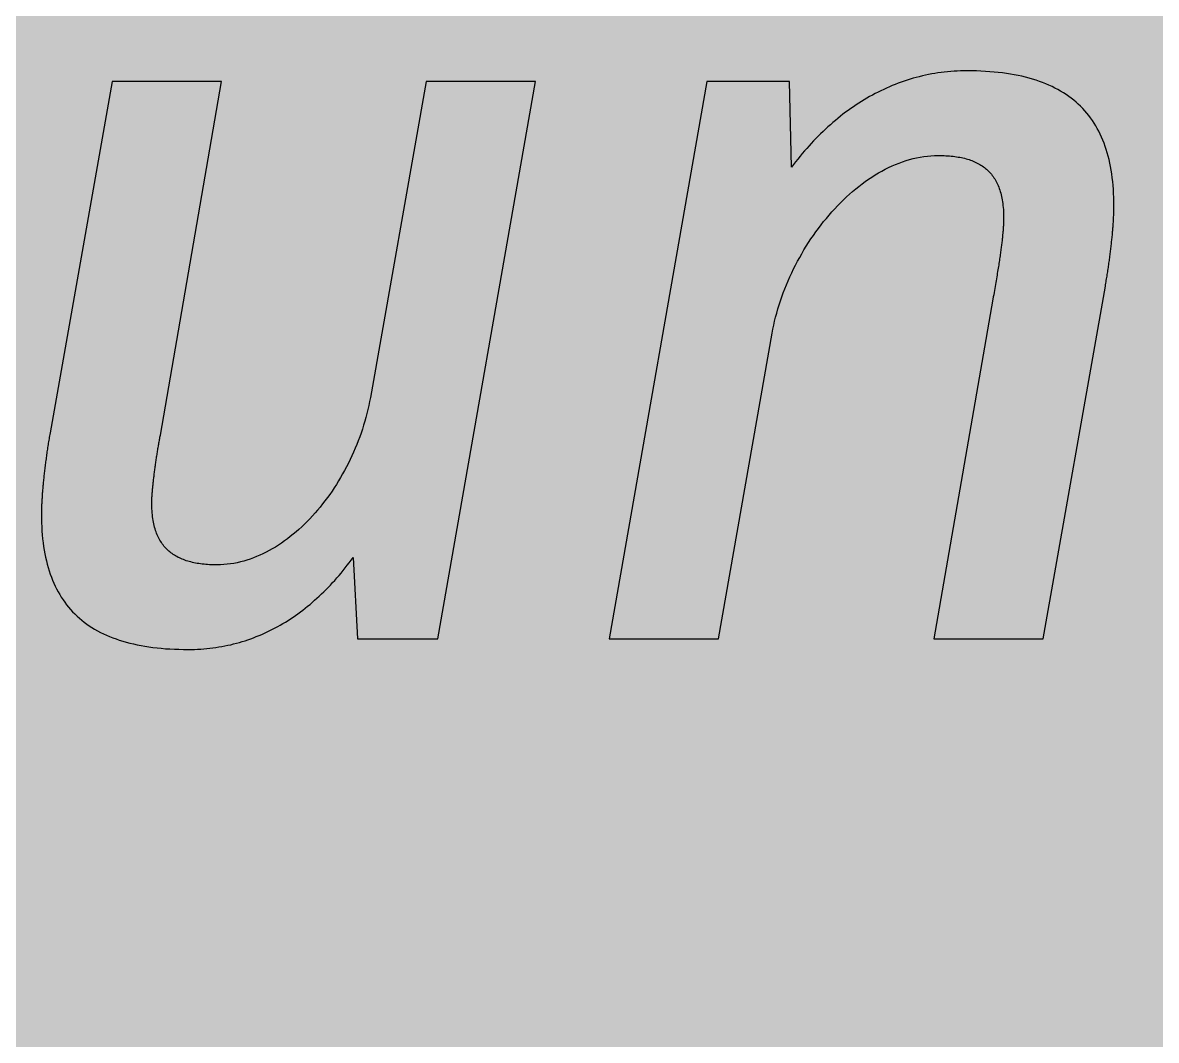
# Model space of a CAD drawing. Header units: millimetres. Extents: x 0 to 212, y 0 to 159.
# Drawn here: x 111.3 to 148.63, y 55.62 to 89.13 of the extents above; entities that cross this region are included whole.
import ezdxf

# ---------------------------------------------------------------- set-up
doc = ezdxf.new("R2010")
doc.units = ezdxf.units.MM

msp = doc.modelspace()

# ---------------------------------------------------------------- hatches: boundary and pattern name
for color, points in [(254, [(14.1633, 0.0536), (13.9878, 0.0533), (13.8125, 0.0559), (13.6373, 0.061), (13.462, 0.0686), (13.2893, 0.0787), (13.114, 0.0914), (12.9413, 0.1041), (12.7686, 0.1219), (12.5959, 0.1397), (12.4231, 0.16), (12.2504, 0.1829), (12.0777, 0.2057), (11.9075, 0.2337), (11.7373, 0.2616), (11.5672, 0.2921), (11.397, 0.3251), (11.2268, 0.3607), (11.0592, 0.3988), (10.8915, 0.4369), (10.7239, 0.4775), (10.5562, 0.5207), (10.3886, 0.5664), (10.2235, 0.6121), (10.0584, 0.6629), (9.8933, 0.7137), (9.7307, 0.7671), (9.5682, 0.8204), (9.4056, 0.8788), (9.2431, 0.9373), (9.083, 0.9982), (8.923, 1.0617), (8.763, 1.1252), (8.6055, 1.1938), (8.4455, 1.2624), (8.2906, 1.331), (8.1331, 1.4046), (7.9781, 1.4783), (7.8232, 1.5545), (7.6708, 1.6332), (7.5184, 1.7145), (7.366, 1.7958), (7.2161, 1.8796), (7.0663, 1.966), (6.919, 2.0523), (6.7716, 2.1438), (6.6243, 2.2352), (6.4795, 2.3266), (6.3348, 2.4232), (6.19, 2.5197), (6.0477, 2.6187), (5.908, 2.7178), (5.7683, 2.8194), (5.6286, 2.9235), (5.4915, 3.0302), (5.3543, 3.1369), (5.2197, 3.2461), (5.0851, 3.3579), (4.953, 3.4722), (4.8209, 3.5865), (4.6914, 3.7033), (4.5644, 3.8202), (4.4348, 3.9395), (4.3104, 4.0615), (4.1859, 4.1859), (4.0615, 4.3104), (3.9395, 4.4348), (3.8202, 4.5618), (3.7033, 4.6914), (3.5865, 4.8209), (3.4722, 4.953), (3.3579, 5.0851), (3.2487, 5.2197), (3.1369, 5.3543), (3.0302, 5.4915), (2.9235, 5.6286), (2.8194, 5.7683), (2.7178, 5.908), (2.6187, 6.0477), (2.5197, 6.19), (2.4232, 6.3348), (2.3266, 6.477), (2.2352, 6.6243), (2.1438, 6.7691), (2.0523, 6.919), (1.966, 7.0663), (1.8796, 7.2161), (1.7958, 7.366), (1.7145, 7.5184), (1.6332, 7.6708), (1.5545, 7.8232), (1.4783, 7.9781), (1.4046, 8.1331), (1.331, 8.2906), (1.2598, 8.4455), (1.1913, 8.603), (1.1252, 8.763), (1.0592, 8.923), (0.9982, 9.083), (0.9373, 9.2431), (0.8763, 9.4056), (0.8204, 9.5682), (0.7645, 9.7307), (0.7112, 9.8933), (0.6604, 10.0584), (0.6121, 10.2235), (0.5639, 10.3911), (0.5207, 10.5562), (0.4775, 10.7239), (0.4343, 10.8915), (0.3962, 11.0592), (0.3607, 11.2268), (0.3251, 11.397), (0.2921, 11.5672), (0.2616, 11.7373), (0.2311, 11.9075), (0.2057, 12.0802), (0.1803, 12.2504), (0.1575, 12.4231), (0.1372, 12.5959), (0.1194, 12.7686), (0.1041, 12.9413), (0.0889, 13.1166), (0.0787, 13.2893), (0.0686, 13.4645), (0.061, 13.6373), (0.0559, 13.8125), (0.0508, 13.9878), (0.0508, 14.163), (0.0522, 144.6925), (0.0508, 144.8664), (0.0559, 145.0416), (0.061, 145.2169), (0.0686, 145.3896), (0.0787, 145.5649), (0.0889, 145.7376), (0.1041, 145.9128), (0.1194, 146.0856), (0.1372, 146.2583), (0.1575, 146.431), (0.1803, 146.6037), (0.2057, 146.7739), (0.2311, 146.9466), (0.2616, 147.1168), (0.2921, 147.287), (0.3251, 147.4572), (0.3607, 147.6248), (0.3962, 147.795), (0.4343, 147.9626), (0.4775, 148.1303), (0.5207, 148.2979), (0.5639, 148.463), (0.6121, 148.6281), (0.6604, 148.7932), (0.7112, 148.9583), (0.7645, 149.1234), (0.8204, 149.286), (0.8763, 149.4485), (0.9373, 149.6111), (0.9982, 149.7711), (1.0592, 149.9311), (1.1252, 150.0911), (1.1913, 150.2486), (1.2598, 150.4061), (1.331, 150.5636), (1.4046, 150.7185), (1.4783, 150.876), (1.5545, 151.0284), (1.6332, 151.1833), (1.7145, 151.3357), (1.7958, 151.4856), (1.8796, 151.638), (1.966, 151.7879), (2.0523, 151.9352), (2.1438, 152.0825), (2.2352, 152.2298), (2.3266, 152.3746), (2.4232, 152.5194), (2.5197, 152.6616), (2.6187, 152.8039), (2.7178, 152.9461), (2.8194, 153.0858), (2.9235, 153.2255), (3.0302, 153.3627), (3.1369, 153.4973), (3.2487, 153.6344), (3.3579, 153.7665), (3.4722, 153.8986), (3.5865, 154.0307), (3.7033, 154.1602), (3.8202, 154.2898), (3.9395, 154.4168), (4.0615, 154.5438), (4.1859, 154.6682), (4.3104, 154.7901), (4.4348, 154.9121), (4.5644, 155.034), (4.6914, 155.1508), (4.8209, 155.2677), (4.953, 155.382), (5.0851, 155.4937), (5.2197, 155.6055), (5.3543, 155.7147), (5.4915, 155.8239), (5.6286, 155.9281), (5.7683, 156.0322), (5.908, 156.1338), (6.0477, 156.2354), (6.19, 156.3345), (6.3348, 156.431), (6.4795, 156.525), (6.6243, 156.6189), (6.7716, 156.7104), (6.919, 156.7993), (7.0663, 156.8882), (7.2161, 156.9745), (7.366, 157.0584), (7.5184, 157.1396), (7.6708, 157.2209), (7.8232, 157.2971), (7.9781, 157.3733), (8.1331, 157.4495), (8.2906, 157.5206), (8.4455, 157.5918), (8.6055, 157.6603), (8.763, 157.7289), (8.923, 157.7924), (9.083, 157.8559), (9.2431, 157.9169), (9.4056, 157.9753), (9.5682, 158.0337), (9.7307, 158.0871), (9.8933, 158.1404), (10.0584, 158.1912), (10.2235, 158.242), (10.3886, 158.2877), (10.5562, 158.3334), (10.7239, 158.3766), (10.8915, 158.4173), (11.0592, 158.4579), (11.2268, 158.4935), (11.397, 158.529), (11.5672, 158.562), (11.7373, 158.5925), (11.9075, 158.6205), (12.0777, 158.6484), (12.2504, 158.6713), (12.4231, 158.6941), (12.5959, 158.7144), (12.7686, 158.7322), (12.9413, 158.75), (13.114, 158.7627), (13.2893, 158.7754), (13.462, 158.7856), (13.6373, 158.7932), (13.8125, 158.7983), (13.9878, 158.8008), (14.163, 158.8033), (197.6078, 158.8036), (197.7822, 158.8008), (197.9574, 158.7983), (198.1327, 158.7932), (198.3054, 158.7856), (198.4807, 158.7754), (198.6534, 158.7627), (198.8287, 158.75), (199.0014, 158.7322), (199.1741, 158.7144), (199.3468, 158.6941), (199.5195, 158.6713), (199.6897, 158.6484), (199.8624, 158.6205), (200.0326, 158.5925), (200.2028, 158.562), (200.373, 158.529), (200.5432, 158.4935), (200.7108, 158.4579), (200.8784, 158.4173), (201.0461, 158.3766), (201.2137, 158.3334), (201.3788, 158.2877), (201.5465, 158.242), (201.7116, 158.1912), (201.8767, 158.1404), (202.0392, 158.0871), (202.2018, 158.0337), (202.3643, 157.9753), (202.5269, 157.9169), (202.6869, 157.8559), (202.8469, 157.7924), (203.007, 157.7289), (203.167, 157.6603), (203.3245, 157.5918), (203.4794, 157.5206), (203.6369, 157.4495), (203.7918, 157.3733), (203.9468, 157.2971), (204.0992, 157.2209), (204.2516, 157.1396), (204.404, 157.0584), (204.5538, 156.9745), (204.7037, 156.8882), (204.8535, 156.7993), (205.0009, 156.7104), (205.1456, 156.6189), (205.293, 156.525), (205.4352, 156.431), (205.58, 156.3345), (205.7222, 156.2354), (205.8619, 156.1338), (206.0016, 156.0322), (206.1413, 155.9281), (206.2785, 155.8239), (206.4156, 155.7147), (206.5503, 155.6055), (206.6849, 155.4937), (206.817, 155.382), (206.949, 155.2677), (207.0786, 155.1508), (207.2081, 155.034), (207.3351, 154.9121), (207.4596, 154.7901), (207.584, 154.6682), (207.7085, 154.5438), (207.8304, 154.4168), (207.9498, 154.2898), (208.0666, 154.1602), (208.1835, 154.0307), (208.2978, 153.8986), (208.4121, 153.7665), (208.5238, 153.6344), (208.6331, 153.4973), (208.7397, 153.3627), (208.8464, 153.2255), (208.9506, 153.0858), (209.0522, 152.9461), (209.1512, 152.8039), (209.2503, 152.6616), (209.3468, 152.5194), (209.4433, 152.3746), (209.5348, 152.2298), (209.6262, 152.0825), (209.7176, 151.9352), (209.804, 151.7879), (209.8904, 151.638), (209.9742, 151.4856), (210.0555, 151.3357), (210.1367, 151.1833), (210.2155, 151.0284), (210.2917, 150.876), (210.3653, 150.7185), (210.439, 150.5636), (210.5076, 150.4061), (210.5762, 150.2486), (210.6447, 150.0911), (210.7082, 149.9311), (210.7717, 149.7711), (210.8327, 149.6111), (210.8911, 149.4485), (210.9495, 149.286), (211.0029, 149.1234), (211.0562, 148.9583), (211.107, 148.7932), (211.1578, 148.6281), (211.2035, 148.463), (211.2493, 148.2979), (211.2924, 148.1303), (211.3331, 147.9626), (211.3712, 147.795), (211.4093, 147.6248), (211.4448, 147.4572), (211.4779, 147.287), (211.5083, 147.1168), (211.5363, 146.9466), (211.5642, 146.7739), (211.5871, 146.6037), (211.6099, 146.431), (211.6303, 146.2583), (211.648, 146.0856), (211.6658, 145.9128), (211.6785, 145.7376), (211.6912, 145.5649), (211.7014, 145.3896), (211.709, 145.2169), (211.7141, 145.0416), (211.7166, 144.8664), (211.7166, 144.6911), (211.7189, 14.1647), (211.7166, 13.9878), (211.7141, 13.8125), (211.709, 13.6373), (211.7014, 13.4645), (211.6912, 13.2893), (211.6785, 13.1166), (211.6658, 12.9413), (211.648, 12.7686), (211.6303, 12.5959), (211.6099, 12.4231), (211.5871, 12.2504), (211.5642, 12.0802), (211.5363, 11.9075), (211.5083, 11.7373), (211.4779, 11.5672), (211.4448, 11.397), (211.4093, 11.2268), (211.3712, 11.0592), (211.3331, 10.8915), (211.2924, 10.7239), (211.2493, 10.5562), (211.2035, 10.3911), (211.1578, 10.2235), (211.107, 10.0584), (211.0562, 9.8933), (211.0029, 9.7307), (210.9495, 9.5682), (210.8911, 9.4056), (210.8327, 9.2431), (210.7717, 9.083), (210.7082, 8.923), (210.6447, 8.763), (210.5762, 8.603), (210.5076, 8.4455), (210.439, 8.2906), (210.3653, 8.1331), (210.2917, 7.9781), (210.2155, 7.8232), (210.1367, 7.6708), (210.0555, 7.5184), (209.9742, 7.366), (209.8904, 7.2161), (209.804, 7.0663), (209.7176, 6.919), (209.6262, 6.7691), (209.5348, 6.6243), (209.4433, 6.477), (209.3468, 6.3348), (209.2503, 6.19), (209.1512, 6.0477), (209.0522, 5.908), (208.9506, 5.7683), (208.8464, 5.6286), (208.7397, 5.4915), (208.6331, 5.3543), (208.5238, 5.2197), (208.4121, 5.0851), (208.2978, 4.953), (208.1835, 4.8209), (208.0666, 4.6914), (207.9498, 4.5618), (207.8304, 4.4348), (207.7085, 4.3104), (207.584, 4.1859), (207.4596, 4.0615), (207.3351, 3.9395), (207.2081, 3.8202), (207.0786, 3.7033), (206.949, 3.5865), (206.817, 3.4722), (206.6849, 3.3579), (206.5503, 3.2461), (206.4156, 3.1369), (206.2785, 3.0302), (206.1413, 2.9235), (206.0016, 2.8194), (205.8619, 2.7178), (205.7222, 2.6187), (205.58, 2.5197), (205.4352, 2.4232), (205.293, 2.3266), (205.1456, 2.2352), (205.0009, 2.1438), (204.8535, 2.0523), (204.7037, 1.966), (204.5538, 1.8796), (204.404, 1.7958), (204.2516, 1.7145), (204.0992, 1.6332), (203.9468, 1.5545), (203.7918, 1.4783), (203.6369, 1.4046), (203.4794, 1.331), (203.3245, 1.2624), (203.167, 1.1938), (203.007, 1.1252), (202.8469, 1.0617), (202.6869, 0.9982), (202.5269, 0.9373), (202.3643, 0.8788), (202.2018, 0.8204), (202.0392, 0.7671), (201.8767, 0.7137), (201.7116, 0.6629), (201.5465, 0.6121), (201.3788, 0.5664), (201.2137, 0.5207), (201.0461, 0.4775), (200.8784, 0.4369), (200.7108, 0.3988), (200.5432, 0.3607), (200.373, 0.3251), (200.2028, 0.2921), (200.0326, 0.2616), (199.8624, 0.2337), (199.6897, 0.2057), (199.5195, 0.1829), (199.3468, 0.16), (199.1741, 0.1397), (199.0014, 0.1219), (198.8287, 0.1041), (198.6534, 0.0914), (198.4807, 0.0787), (198.3054, 0.0686), (198.1327, 0.061), (197.9574, 0.0559), (197.7822, 0.0533), (197.6069, 0.0533)]), (59, [(144.9035, 68.8453), (146.9499, 80.451), (146.9568, 80.4977), (146.9644, 80.5459), (146.972, 80.5942), (146.9796, 80.6399), (146.9898, 80.6882), (146.9974, 80.7364), (147.005, 80.7847), (147.0127, 80.8304), (147.0177, 80.8787), (147.0254, 80.9244), (147.033, 80.9727), (147.0406, 81.0184), (147.0482, 81.0666), (147.0533, 81.1124), (147.0609, 81.1581), (147.066, 81.2038), (147.0736, 81.2521), (147.0812, 81.2978), (147.0863, 81.3435), (147.0914, 81.3892), (147.099, 81.4349), (147.1041, 81.4781), (147.1092, 81.5238), (147.1168, 81.5696), (147.1219, 81.6127), (147.127, 81.6585), (147.132, 81.7016), (147.1371, 81.7448), (147.1422, 81.788), (147.1473, 81.8312), (147.1524, 81.8744), (147.1549, 81.9175), (147.16, 81.9607), (147.1651, 82.0014), (147.1701, 82.0445), (147.1727, 82.0852), (147.1778, 82.1258), (147.1803, 82.169), (147.1854, 82.2096), (147.1879, 82.2477), (147.193, 82.2884), (147.1955, 82.329), (147.1981, 82.3671), (147.2006, 82.4052), (147.2032, 82.4459), (147.2057, 82.484), (147.2082, 82.5195), (147.2108, 82.5576), (147.2133, 82.5957), (147.2159, 82.6313), (147.2184, 82.6668), (147.2209, 82.7024), (147.2209, 82.738), (147.2235, 82.7735), (147.226, 82.8065), (147.226, 82.8421), (147.2286, 82.8751), (147.2286, 82.9081), (147.2286, 82.9412), (147.2311, 82.9716), (147.2311, 83.0047), (147.2311, 83.0351), (147.2311, 83.0656), (147.2311, 83.0961), (147.2311, 83.2358), (147.226, 83.373), (147.2209, 83.5076), (147.2133, 83.6397), (147.2032, 83.7692), (147.1905, 83.8987), (147.1752, 84.0232), (147.16, 84.1477), (147.1397, 84.2696), (147.1193, 84.389), (147.0965, 84.5058), (147.0685, 84.6201), (147.0406, 84.7319), (147.0101, 84.8411), (146.9771, 84.9503), (146.9415, 85.0544), (146.906, 85.1586), (146.8653, 85.2602), (146.8222, 85.3592), (146.779, 85.4558), (146.7307, 85.5497), (146.6825, 85.6412), (146.6291, 85.7326), (146.5758, 85.819), (146.5199, 85.9053), (146.4615, 85.9892), (146.4005, 86.0704), (146.337, 86.1492), (146.271, 86.2254), (146.2024, 86.299), (146.1313, 86.3727), (146.0576, 86.4413), (145.9814, 86.5099), (145.9052, 86.5759), (145.8239, 86.6394), (145.7401, 86.7004), (145.6563, 86.7588), (145.5674, 86.8172), (145.476, 86.8705), (145.3845, 86.9239), (145.288, 86.9747), (145.1915, 87.0229), (145.0899, 87.0687), (144.9883, 87.1118), (144.8816, 87.155), (144.7749, 87.1931), (144.6657, 87.2312), (144.5514, 87.2668), (144.4371, 87.2998), (144.3177, 87.3303), (144.1983, 87.3608), (144.0739, 87.3862), (143.9494, 87.4116), (143.8199, 87.4344), (143.6903, 87.4547), (143.5557, 87.4725), (143.4211, 87.4878), (143.2814, 87.5005), (143.1417, 87.5132), (142.9969, 87.5233), (142.8521, 87.5309), (142.7023, 87.536), (142.5499, 87.5386), (142.3975, 87.5386), (142.2883, 87.5386), (142.179, 87.536), (142.0724, 87.5309), (141.9657, 87.5259), (141.859, 87.5182), (141.7523, 87.5081), (141.6456, 87.4979), (141.5415, 87.4852), (141.4374, 87.47), (141.3332, 87.4547), (141.2291, 87.437), (141.1249, 87.4166), (141.0233, 87.3938), (140.9217, 87.3709), (140.8201, 87.3481), (140.7185, 87.3227), (140.6195, 87.2947), (140.5204, 87.2642), (140.4214, 87.2338), (140.3223, 87.2007), (140.2232, 87.1677), (140.1267, 87.1322), (140.0302, 87.0941), (139.9337, 87.056), (139.8397, 87.0153), (139.7432, 86.9747), (139.6492, 86.9315), (139.5552, 86.8858), (139.4638, 86.8401), (139.3698, 86.7918), (139.2784, 86.7435), (139.1869, 86.6927), (139.0955, 86.6419), (139.0066, 86.5886), (138.9177, 86.5327), (138.8288, 86.4768), (138.7399, 86.4184), (138.6535, 86.36), (138.5646, 86.299), (138.4808, 86.2381), (138.3944, 86.1746), (138.3081, 86.1111), (138.2243, 86.045), (138.1404, 85.9765), (138.0592, 85.9079), (137.9753, 85.8393), (137.8941, 85.7682), (137.8128, 85.6945), (137.734, 85.6209), (137.6528, 85.5472), (137.574, 85.471), (137.4953, 85.3923), (137.4191, 85.3135), (137.3429, 85.2322), (137.2667, 85.151), (137.1905, 85.0697), (137.1168, 84.9859), (137.0406, 84.902), (136.967, 84.8157), (136.8958, 84.7268), (136.8247, 84.6379), (136.7511, 84.549), (136.6825, 84.4575), (136.6114, 84.3661), (136.543, 87.1883), (133.827, 87.1883), (130.616, 68.8453), (134.214, 68.8453), (135.9778, 78.8995), (136.0018, 79.0321), (136.0297, 79.1667), (136.0576, 79.3013), (136.0907, 79.4334), (136.1262, 79.568), (136.1643, 79.7027), (136.205, 79.8373), (136.2507, 79.9694), (136.2964, 80.104), (136.3447, 80.2361), (136.3955, 80.3681), (136.4463, 80.5002), (136.5021, 80.6298), (136.5606, 80.7593), (136.6215, 80.8888), (136.6825, 81.0184), (136.746, 81.1454), (136.8146, 81.2724), (136.8831, 81.3968), (136.9517, 81.5213), (137.0254, 81.6458), (137.099, 81.7677), (137.1752, 81.8871), (137.254, 82.0064), (137.3353, 82.1233), (137.4165, 82.2401), (137.5004, 82.3544), (137.5867, 82.4662), (137.6731, 82.5754), (137.762, 82.6846), (137.8509, 82.7913), (137.9449, 82.898), (138.0363, 82.9996), (138.1328, 83.1012), (138.2293, 83.1977), (138.3259, 83.2942), (138.4249, 83.3882), (138.524, 83.4796), (138.6256, 83.5685), (138.7297, 83.6549), (138.8339, 83.7362), (138.938, 83.8175), (139.0447, 83.8962), (139.1514, 83.9699), (139.258, 84.0435), (139.3673, 84.1121), (139.4765, 84.1781), (139.5882, 84.2391), (139.7, 84.3001), (139.8118, 84.3559), (139.9261, 84.4093), (140.0404, 84.4575), (140.1547, 84.5033), (140.269, 84.5464), (140.3858, 84.5845), (140.5001, 84.6176), (140.6169, 84.6506), (140.7338, 84.676), (140.8532, 84.6988), (140.97, 84.7192), (141.0894, 84.7344), (141.2062, 84.7446), (141.3256, 84.7522), (141.445, 84.7522), (141.5085, 84.7522), (141.572, 84.7522), (141.6355, 84.7496), (141.6964, 84.7471), (141.7574, 84.7446), (141.8158, 84.7395), (141.8742, 84.7344), (141.9327, 84.7268), (141.9885, 84.7217), (142.0444, 84.7115), (142.1003, 84.7039), (142.1536, 84.6938), (142.207, 84.6836), (142.2603, 84.6734), (142.3111, 84.6607), (142.3619, 84.648), (142.4102, 84.6328), (142.461, 84.6176), (142.5067, 84.6023), (142.555, 84.5845), (142.6007, 84.5668), (142.6439, 84.5464), (142.687, 84.5261), (142.7302, 84.5058), (142.7734, 84.4829), (142.814, 84.4601), (142.8521, 84.4372), (142.8928, 84.4118), (142.9309, 84.3839), (142.9664, 84.3559), (143.002, 84.328), (143.0376, 84.3001), (143.0706, 84.267), (143.1036, 84.2366), (143.1366, 84.2035), (143.1671, 84.1705), (143.195, 84.135), (143.2255, 84.0969), (143.2535, 84.0588), (143.2789, 84.0207), (143.3043, 83.98), (143.3297, 83.9394), (143.3525, 83.8962), (143.3754, 83.853), (143.3957, 83.8098), (143.416, 83.7616), (143.4363, 83.7159), (143.4541, 83.6676), (143.4719, 83.6168), (143.4871, 83.566), (143.5024, 83.5127), (143.5176, 83.4593), (143.5303, 83.4034), (143.5405, 83.3476), (143.5506, 83.2891), (143.5608, 83.2307), (143.5684, 83.1698), (143.576, 83.1088), (143.5837, 83.0453), (143.5887, 82.9793), (143.5913, 82.9132), (143.5938, 82.8472), (143.5964, 82.7761), (143.5964, 82.7075), (143.5964, 82.6872), (143.5964, 82.6668), (143.5964, 82.6465), (143.5964, 82.6237), (143.5964, 82.6033), (143.5964, 82.5805), (143.5938, 82.5576), (143.5938, 82.5348), (143.5938, 82.5094), (143.5913, 82.4865), (143.5913, 82.4611), (143.5887, 82.4357), (143.5862, 82.4103), (143.5862, 82.3824), (143.5837, 82.3544), (143.5811, 82.3265), (143.5786, 82.2985), (143.5786, 82.2706), (143.576, 82.2401), (143.5735, 82.2096), (143.5684, 82.1792), (143.5659, 82.1487), (143.5633, 82.1157), (143.5608, 82.0826), (143.5557, 82.0471), (143.5532, 82.0141), (143.5481, 81.9785), (143.5456, 81.9429), (143.5405, 81.9048), (143.5354, 81.8667), (143.5329, 81.8286), (143.5278, 81.7905), (143.5227, 81.7499), (143.5176, 81.7093), (143.51, 81.6661), (143.5049, 81.6254), (143.4998, 81.5797), (143.4922, 81.5365), (143.4871, 81.4908), (143.4795, 81.4451), (143.4744, 81.3968), (143.4668, 81.3486), (143.4592, 81.3003), (143.4516, 81.2495), (143.444, 81.1987), (143.4363, 81.1479), (143.4262, 81.0946), (143.4186, 81.0412), (143.4109, 80.9854), (143.4008, 80.9295), (143.3906, 80.8711), (143.383, 80.8152), (143.3728, 80.7542), (143.3627, 80.6933), (143.3525, 80.6323), (143.3398, 80.5688), (143.3297, 80.5053), (143.3195, 80.4418), (143.3068, 80.3758), (143.2941, 80.3072), (143.2839, 80.2386), (143.2712, 80.17), (143.2585, 80.0989), (143.2433, 80.0278), (141.3055, 68.8453)]), (59, [(114.2478, 87.1883), (112.2013, 75.6183), (112.1918, 75.5701), (112.1842, 75.5218), (112.1766, 75.4736), (112.1689, 75.4253), (112.1588, 75.377), (112.1512, 75.3288), (112.1435, 75.2805), (112.1385, 75.2348), (112.1308, 75.1865), (112.1232, 75.1383), (112.1156, 75.09), (112.108, 75.0443), (112.1004, 74.996), (112.0953, 74.9503), (112.0877, 74.9021), (112.0826, 74.8563), (112.075, 74.8081), (112.0699, 74.7624), (112.0623, 74.7166), (112.0572, 74.6684), (112.0496, 74.6227), (112.0445, 74.5769), (112.0394, 74.5312), (112.0343, 74.4855), (112.0267, 74.4398), (112.0216, 74.3966), (112.0165, 74.3509), (112.0115, 74.3052), (112.0064, 74.262), (112.0013, 74.2188), (111.9962, 74.1731), (111.9937, 74.1299), (111.9886, 74.0867), (111.9835, 74.0435), (111.9784, 74.0004), (111.9759, 73.9597), (111.9708, 73.9165), (111.9683, 73.8759), (111.9632, 73.8327), (111.9607, 73.7921), (111.9581, 73.7514), (111.953, 73.7108), (111.9505, 73.6727), (111.948, 73.6321), (111.9454, 73.594), (111.9429, 73.5533), (111.9403, 73.5152), (111.9378, 73.4771), (111.9353, 73.4416), (111.9327, 73.4035), (111.9302, 73.3679), (111.9276, 73.3298), (111.9276, 73.2942), (111.9251, 73.2587), (111.9226, 73.2257), (111.9226, 73.1901), (111.92, 73.1571), (111.92, 73.1241), (111.92, 73.091), (111.9175, 73.058), (111.9175, 73.0275), (111.9175, 72.9971), (111.9175, 72.964), (111.9175, 72.9361), (111.9175, 72.7964), (111.9226, 72.6592), (111.9276, 72.5246), (111.9353, 72.39), (111.9454, 72.2605), (111.9581, 72.1335), (111.9734, 72.0065), (111.9886, 71.8845), (112.0089, 71.7626), (112.0292, 71.6432), (112.0546, 71.5264), (112.08, 71.4121), (112.108, 71.3003), (112.1385, 71.1886), (112.1715, 71.0819), (112.207, 70.9752), (112.2451, 70.8736), (112.2832, 70.772), (112.3264, 70.673), (112.3696, 70.5764), (112.4179, 70.4825), (112.4661, 70.3885), (112.5195, 70.2996), (112.5728, 70.2107), (112.6287, 70.1269), (112.6871, 70.043), (112.7481, 69.9618), (112.8116, 69.883), (112.8776, 69.8068), (112.9462, 69.7306), (113.0173, 69.6595), (113.091, 69.5884), (113.1672, 69.5198), (113.2434, 69.4563), (113.3246, 69.3928), (113.4085, 69.3293), (113.4923, 69.2709), (113.5812, 69.215), (113.6701, 69.1591), (113.7641, 69.1058), (113.8606, 69.055), (113.9571, 69.0067), (114.0587, 68.961), (114.1603, 68.9178), (114.2644, 68.8772), (114.3737, 68.8365), (114.4829, 68.7984), (114.5972, 68.7629), (114.7115, 68.7299), (114.8309, 68.6994), (114.9502, 68.6714), (115.0722, 68.6435), (115.1992, 68.6206), (115.3262, 68.5978), (115.4582, 68.5775), (115.5903, 68.5597), (115.7275, 68.5444), (115.8646, 68.5292), (116.0069, 68.5165), (116.1491, 68.5089), (116.2964, 68.5013), (116.4438, 68.4962), (116.5962, 68.4911), (116.7511, 68.4911), (116.8552, 68.4911), (116.9568, 68.4936), (117.061, 68.4987), (117.1626, 68.5038), (117.2642, 68.5114), (117.3658, 68.5216), (117.4648, 68.5317), (117.5664, 68.5444), (117.6655, 68.5571), (117.7646, 68.5724), (117.8611, 68.5902), (117.9601, 68.6079), (118.0567, 68.6283), (118.1532, 68.6486), (118.2472, 68.6714), (118.3437, 68.6968), (118.4377, 68.7222), (118.5316, 68.7502), (118.6256, 68.7807), (118.7171, 68.8111), (118.811, 68.8442), (118.9025, 68.8772), (118.9939, 68.9127), (119.0828, 68.9483), (119.1743, 68.9864), (119.2632, 69.027), (119.3495, 69.0677), (119.4384, 69.1109), (119.5248, 69.154), (119.6137, 69.1998), (119.7, 69.2455), (119.7839, 69.2937), (119.8702, 69.342), (119.954, 69.3928), (120.0379, 69.4461), (120.1191, 69.4995), (120.203, 69.5554), (120.2842, 69.6112), (120.3655, 69.6697), (120.4468, 69.7281), (120.5255, 69.789), (120.6043, 69.85), (120.683, 69.9135), (120.7618, 69.977), (120.838, 70.043), (120.9142, 70.1091), (120.9904, 70.1777), (121.0666, 70.2462), (121.1402, 70.3174), (121.2164, 70.3885), (121.2901, 70.4621), (121.3612, 70.5358), (121.4349, 70.612), (121.506, 70.6907), (121.5771, 70.7669), (121.6457, 70.8482), (121.7168, 70.927), (121.7854, 71.0082), (121.854, 71.0921), (121.92, 71.1759), (121.9886, 71.2622), (122.0546, 71.3486), (122.1181, 71.435), (122.1842, 71.5239), (122.3257, 68.8453), (124.9715, 68.8453), (128.1811, 87.1883), (124.5828, 87.1883), (122.7487, 76.7828), (122.7226, 76.6521), (122.6972, 76.52), (122.6668, 76.3905), (122.6363, 76.261), (122.6007, 76.1314), (122.5652, 76.0019), (122.5271, 75.8723), (122.4864, 75.7453), (122.4432, 75.6158), (122.3975, 75.4888), (122.3518, 75.3643), (122.301, 75.2373), (122.2502, 75.1129), (122.1969, 74.991), (122.141, 74.8665), (122.0826, 74.7446), (122.0241, 74.6252), (121.9632, 74.5058), (121.8997, 74.3864), (121.8362, 74.2696), (121.7676, 74.1528), (121.699, 74.0385), (121.6304, 73.9267), (121.5568, 73.8149), (121.4857, 73.7057), (121.4095, 73.5965), (121.3333, 73.4898), (121.2545, 73.3857), (121.1758, 73.2815), (121.0945, 73.1799), (121.0107, 73.0809), (120.9269, 72.9844), (120.8405, 72.8878), (120.7541, 72.7964), (120.6678, 72.705), (120.5763, 72.6161), (120.4874, 72.5297), (120.396, 72.4459), (120.302, 72.3621), (120.208, 72.2833), (120.1115, 72.2071), (120.0175, 72.1335), (119.9185, 72.0623), (119.822, 71.9938), (119.7229, 71.9252), (119.6213, 71.8642), (119.5197, 71.8033), (119.4181, 71.7448), (119.3165, 71.6915), (119.2124, 71.6407), (119.1082, 71.5924), (119.0041, 71.5467), (118.8974, 71.5035), (118.7933, 71.4654), (118.684, 71.4324), (118.5774, 71.3994), (118.4707, 71.3715), (118.3615, 71.3461), (118.2522, 71.3257), (118.143, 71.308), (118.0338, 71.2953), (117.9246, 71.2851), (117.8128, 71.28), (117.7036, 71.2775), (117.6376, 71.2775), (117.5741, 71.28), (117.5131, 71.28), (117.4521, 71.2826), (117.3912, 71.2876), (117.3328, 71.2927), (117.2718, 71.2978), (117.2159, 71.3029), (117.1575, 71.3105), (117.1016, 71.3181), (117.0483, 71.3257), (116.9924, 71.3359), (116.9391, 71.3461), (116.8883, 71.3588), (116.8375, 71.3715), (116.7867, 71.3842), (116.7359, 71.3969), (116.6876, 71.4121), (116.6419, 71.4299), (116.5936, 71.4477), (116.5479, 71.4654), (116.5047, 71.4832), (116.459, 71.5035), (116.4184, 71.5239), (116.3752, 71.5467), (116.3345, 71.5696), (116.2964, 71.595), (116.2558, 71.6204), (116.2177, 71.6458), (116.1821, 71.6737), (116.1466, 71.7017), (116.111, 71.7321), (116.078, 71.7626), (116.045, 71.7931), (116.012, 71.8261), (115.9815, 71.8617), (115.9535, 71.8972), (115.9231, 71.9328), (115.8951, 71.9709), (115.8697, 72.009), (115.8443, 72.0496), (115.8189, 72.0903), (115.7961, 72.1335), (115.7732, 72.1766), (115.7529, 72.2224), (115.7326, 72.2681), (115.7122, 72.3163), (115.6945, 72.3646), (115.6767, 72.4129), (115.6614, 72.4662), (115.6462, 72.517), (115.631, 72.5729), (115.6183, 72.6262), (115.6081, 72.6821), (115.5979, 72.7405), (115.5878, 72.8015), (115.5802, 72.8599), (115.5725, 72.9234), (115.5649, 72.9869), (115.5598, 73.0504), (115.5573, 73.1164), (115.5548, 73.185), (115.5522, 73.2536), (115.5522, 73.3247), (115.5522, 73.345), (115.5522, 73.3654), (115.5522, 73.3882), (115.5522, 73.4111), (115.5548, 73.4339), (115.5548, 73.4593), (115.5573, 73.4847), (115.5573, 73.5101), (115.5598, 73.5381), (115.5624, 73.566), (115.5624, 73.594), (115.5649, 73.6219), (115.5675, 73.6524), (115.57, 73.6829), (115.5725, 73.7133), (115.5751, 73.7464), (115.5776, 73.7768), (115.5827, 73.8099), (115.5852, 73.8429), (115.5878, 73.8784), (115.5929, 73.9115), (115.5954, 73.947), (115.6005, 73.9826), (115.603, 74.0181), (115.6081, 74.0537), (115.6106, 74.0893), (115.6157, 74.1274), (115.6208, 74.1655), (115.6259, 74.201), (115.631, 74.2391), (115.6335, 74.2772), (115.6386, 74.3153), (115.6437, 74.3534), (115.6487, 74.3941), (115.6538, 74.4322), (115.6589, 74.4703), (115.6665, 74.5109), (115.6716, 74.549), (115.6767, 74.5896), (115.6818, 74.6303), (115.6868, 74.6684), (115.6945, 74.709), (115.6995, 74.7471), (115.7046, 74.7878), (115.7122, 74.8284), (115.7173, 74.8665), (115.7249, 74.9071), (115.73, 74.9452), (115.7351, 74.9859), (115.7427, 75.024), (115.7478, 75.0646), (115.7554, 75.1027), (115.7605, 75.1408), (115.7681, 75.1789), (115.7757, 75.217), (115.7808, 75.2551), (115.7884, 75.2932), (115.7935, 75.3313), (115.8011, 75.3669), (115.8062, 75.405), (115.8138, 75.4405), (115.8215, 75.4761), (115.8265, 75.5117), (115.8342, 75.5472), (117.8458, 87.1883)])]:
    msp.add_hatch(color=color).paths.add_polyline_path(points)

# ---------------------------------------------------------------- linework, layer by layer
at = {"color": 59}
for points in [[(144.9035, 68.8453), (146.9499, 80.451), (146.9568, 80.4977), (146.9644, 80.5459), (146.972, 80.5942), (146.9796, 80.6399), (146.9898, 80.6882), (146.9974, 80.7364), (147.005, 80.7847), (147.0127, 80.8304), (147.0177, 80.8787), (147.0254, 80.9244), (147.033, 80.9727), (147.0406, 81.0184), (147.0482, 81.0666), (147.0533, 81.1124), (147.0609, 81.1581), (147.066, 81.2038), (147.0736, 81.2521), (147.0812, 81.2978), (147.0863, 81.3435), (147.0914, 81.3892), (147.099, 81.4349), (147.1041, 81.4781), (147.1092, 81.5238), (147.1168, 81.5696), (147.1219, 81.6127), (147.127, 81.6585), (147.132, 81.7016), (147.1371, 81.7448), (147.1422, 81.788), (147.1473, 81.8312), (147.1524, 81.8744), (147.1549, 81.9175), (147.16, 81.9607), (147.1651, 82.0014), (147.1701, 82.0445), (147.1727, 82.0852), (147.1778, 82.1258), (147.1803, 82.169), (147.1854, 82.2096), (147.1879, 82.2477), (147.193, 82.2884), (147.1955, 82.329), (147.1981, 82.3671), (147.2006, 82.4052), (147.2032, 82.4459), (147.2057, 82.484), (147.2082, 82.5195), (147.2108, 82.5576), (147.2133, 82.5957), (147.2159, 82.6313), (147.2184, 82.6668), (147.2209, 82.7024), (147.2209, 82.738), (147.2235, 82.7735), (147.226, 82.8065), (147.226, 82.8421), (147.2286, 82.8751), (147.2286, 82.9081), (147.2286, 82.9412), (147.2311, 82.9716), (147.2311, 83.0047), (147.2311, 83.0351), (147.2311, 83.0656), (147.2311, 83.0961), (147.2311, 83.2358), (147.226, 83.373), (147.2209, 83.5076), (147.2133, 83.6397), (147.2032, 83.7692), (147.1905, 83.8987), (147.1752, 84.0232), (147.16, 84.1477), (147.1397, 84.2696), (147.1193, 84.389), (147.0965, 84.5058), (147.0685, 84.6201), (147.0406, 84.7319), (147.0101, 84.8411), (146.9771, 84.9503), (146.9415, 85.0544), (146.906, 85.1586), (146.8653, 85.2602), (146.8222, 85.3592), (146.779, 85.4558), (146.7307, 85.5497), (146.6825, 85.6412), (146.6291, 85.7326), (146.5758, 85.819), (146.5199, 85.9053), (146.4615, 85.9892), (146.4005, 86.0704), (146.337, 86.1492), (146.271, 86.2254), (146.2024, 86.299), (146.1313, 86.3727), (146.0576, 86.4413), (145.9814, 86.5099), (145.9052, 86.5759), (145.8239, 86.6394), (145.7401, 86.7004), (145.6563, 86.7588), (145.5674, 86.8172), (145.476, 86.8705), (145.3845, 86.9239), (145.288, 86.9747), (145.1915, 87.0229), (145.0899, 87.0687), (144.9883, 87.1118), (144.8816, 87.155), (144.7749, 87.1931), (144.6657, 87.2312), (144.5514, 87.2668), (144.4371, 87.2998), (144.3177, 87.3303), (144.1983, 87.3608), (144.0739, 87.3862), (143.9494, 87.4116), (143.8199, 87.4344), (143.6903, 87.4547), (143.5557, 87.4725), (143.4211, 87.4878), (143.2814, 87.5005), (143.1417, 87.5132), (142.9969, 87.5233), (142.8521, 87.5309), (142.7023, 87.536), (142.5499, 87.5386), (142.3975, 87.5386), (142.2883, 87.5386), (142.179, 87.536), (142.0724, 87.5309), (141.9657, 87.5259), (141.859, 87.5182), (141.7523, 87.5081), (141.6456, 87.4979), (141.5415, 87.4852), (141.4374, 87.47), (141.3332, 87.4547), (141.2291, 87.437), (141.1249, 87.4166), (141.0233, 87.3938), (140.9217, 87.3709), (140.8201, 87.3481), (140.7185, 87.3227), (140.6195, 87.2947), (140.5204, 87.2642), (140.4214, 87.2338), (140.3223, 87.2007), (140.2232, 87.1677), (140.1267, 87.1322), (140.0302, 87.0941), (139.9337, 87.056), (139.8397, 87.0153), (139.7432, 86.9747), (139.6492, 86.9315), (139.5552, 86.8858), (139.4638, 86.8401), (139.3698, 86.7918), (139.2784, 86.7435), (139.1869, 86.6927), (139.0955, 86.6419), (139.0066, 86.5886), (138.9177, 86.5327), (138.8288, 86.4768), (138.7399, 86.4184), (138.6535, 86.36), (138.5646, 86.299), (138.4808, 86.2381), (138.3944, 86.1746), (138.3081, 86.1111), (138.2243, 86.045), (138.1404, 85.9765), (138.0592, 85.9079), (137.9753, 85.8393), (137.8941, 85.7682), (137.8128, 85.6945), (137.734, 85.6209), (137.6528, 85.5472), (137.574, 85.471), (137.4953, 85.3923), (137.4191, 85.3135), (137.3429, 85.2322), (137.2667, 85.151), (137.1905, 85.0697), (137.1168, 84.9859), (137.0406, 84.902), (136.967, 84.8157), (136.8958, 84.7268), (136.8247, 84.6379), (136.7511, 84.549), (136.6825, 84.4575), (136.6114, 84.3661), (136.543, 87.1883), (133.827, 87.1883), (130.616, 68.8453), (134.214, 68.8453), (135.9778, 78.8995), (136.0018, 79.0321), (136.0297, 79.1667), (136.0576, 79.3013), (136.0907, 79.4334), (136.1262, 79.568), (136.1643, 79.7027), (136.205, 79.8373), (136.2507, 79.9694), (136.2964, 80.104), (136.3447, 80.2361), (136.3955, 80.3681), (136.4463, 80.5002), (136.5021, 80.6298), (136.5606, 80.7593), (136.6215, 80.8888), (136.6825, 81.0184), (136.746, 81.1454), (136.8146, 81.2724), (136.8831, 81.3968), (136.9517, 81.5213), (137.0254, 81.6458), (137.099, 81.7677), (137.1752, 81.8871), (137.254, 82.0064), (137.3353, 82.1233), (137.4165, 82.2401), (137.5004, 82.3544), (137.5867, 82.4662), (137.6731, 82.5754), (137.762, 82.6846), (137.8509, 82.7913), (137.9449, 82.898), (138.0363, 82.9996), (138.1328, 83.1012), (138.2293, 83.1977), (138.3259, 83.2942), (138.4249, 83.3882), (138.524, 83.4796), (138.6256, 83.5685), (138.7297, 83.6549), (138.8339, 83.7362), (138.938, 83.8175), (139.0447, 83.8962), (139.1514, 83.9699), (139.258, 84.0435), (139.3673, 84.1121), (139.4765, 84.1781), (139.5882, 84.2391), (139.7, 84.3001), (139.8118, 84.3559), (139.9261, 84.4093), (140.0404, 84.4575), (140.1547, 84.5033), (140.269, 84.5464), (140.3858, 84.5845), (140.5001, 84.6176), (140.6169, 84.6506), (140.7338, 84.676), (140.8532, 84.6988), (140.97, 84.7192), (141.0894, 84.7344), (141.2062, 84.7446), (141.3256, 84.7522), (141.445, 84.7522), (141.5085, 84.7522), (141.572, 84.7522), (141.6355, 84.7496), (141.6964, 84.7471), (141.7574, 84.7446), (141.8158, 84.7395), (141.8742, 84.7344), (141.9327, 84.7268), (141.9885, 84.7217), (142.0444, 84.7115), (142.1003, 84.7039), (142.1536, 84.6938), (142.207, 84.6836), (142.2603, 84.6734), (142.3111, 84.6607), (142.3619, 84.648), (142.4102, 84.6328), (142.461, 84.6176), (142.5067, 84.6023), (142.555, 84.5845), (142.6007, 84.5668), (142.6439, 84.5464), (142.687, 84.5261), (142.7302, 84.5058), (142.7734, 84.4829), (142.814, 84.4601), (142.8521, 84.4372), (142.8928, 84.4118), (142.9309, 84.3839), (142.9664, 84.3559), (143.002, 84.328), (143.0376, 84.3001), (143.0706, 84.267), (143.1036, 84.2366), (143.1366, 84.2035), (143.1671, 84.1705), (143.195, 84.135), (143.2255, 84.0969), (143.2535, 84.0588), (143.2789, 84.0207), (143.3043, 83.98), (143.3297, 83.9394), (143.3525, 83.8962), (143.3754, 83.853), (143.3957, 83.8098), (143.416, 83.7616), (143.4363, 83.7159), (143.4541, 83.6676), (143.4719, 83.6168), (143.4871, 83.566), (143.5024, 83.5127), (143.5176, 83.4593), (143.5303, 83.4034), (143.5405, 83.3476), (143.5506, 83.2891), (143.5608, 83.2307), (143.5684, 83.1698), (143.576, 83.1088), (143.5837, 83.0453), (143.5887, 82.9793), (143.5913, 82.9132), (143.5938, 82.8472), (143.5964, 82.7761), (143.5964, 82.7075), (143.5964, 82.6872), (143.5964, 82.6668), (143.5964, 82.6465), (143.5964, 82.6237), (143.5964, 82.6033), (143.5964, 82.5805), (143.5938, 82.5576), (143.5938, 82.5348), (143.5938, 82.5094), (143.5913, 82.4865), (143.5913, 82.4611), (143.5887, 82.4357), (143.5862, 82.4103), (143.5862, 82.3824), (143.5837, 82.3544), (143.5811, 82.3265), (143.5786, 82.2985), (143.5786, 82.2706), (143.576, 82.2401), (143.5735, 82.2096), (143.5684, 82.1792), (143.5659, 82.1487), (143.5633, 82.1157), (143.5608, 82.0826), (143.5557, 82.0471), (143.5532, 82.0141), (143.5481, 81.9785), (143.5456, 81.9429), (143.5405, 81.9048), (143.5354, 81.8667), (143.5329, 81.8286), (143.5278, 81.7905), (143.5227, 81.7499), (143.5176, 81.7093), (143.51, 81.6661), (143.5049, 81.6254), (143.4998, 81.5797), (143.4922, 81.5365), (143.4871, 81.4908), (143.4795, 81.4451), (143.4744, 81.3968), (143.4668, 81.3486), (143.4592, 81.3003), (143.4516, 81.2495), (143.444, 81.1987), (143.4363, 81.1479), (143.4262, 81.0946), (143.4186, 81.0412), (143.4109, 80.9854), (143.4008, 80.9295), (143.3906, 80.8711), (143.383, 80.8152), (143.3728, 80.7542), (143.3627, 80.6933), (143.3525, 80.6323), (143.3398, 80.5688), (143.3297, 80.5053), (143.3195, 80.4418), (143.3068, 80.3758), (143.2941, 80.3072), (143.2839, 80.2386), (143.2712, 80.17), (143.2585, 80.0989), (143.2433, 80.0278), (141.3055, 68.8453), (144.9035, 68.8453)], [(114.2478, 87.1883), (112.2013, 75.6183), (112.1918, 75.5701), (112.1842, 75.5218), (112.1766, 75.4736), (112.1689, 75.4253), (112.1588, 75.377), (112.1512, 75.3288), (112.1435, 75.2805), (112.1385, 75.2348), (112.1308, 75.1865), (112.1232, 75.1383), (112.1156, 75.09), (112.108, 75.0443), (112.1004, 74.996), (112.0953, 74.9503), (112.0877, 74.9021), (112.0826, 74.8563), (112.075, 74.8081), (112.0699, 74.7624), (112.0623, 74.7166), (112.0572, 74.6684), (112.0496, 74.6227), (112.0445, 74.5769), (112.0394, 74.5312), (112.0343, 74.4855), (112.0267, 74.4398), (112.0216, 74.3966), (112.0165, 74.3509), (112.0115, 74.3052), (112.0064, 74.262), (112.0013, 74.2188), (111.9962, 74.1731), (111.9937, 74.1299), (111.9886, 74.0867), (111.9835, 74.0435), (111.9784, 74.0004), (111.9759, 73.9597), (111.9708, 73.9165), (111.9683, 73.8759), (111.9632, 73.8327), (111.9607, 73.7921), (111.9581, 73.7514), (111.953, 73.7108), (111.9505, 73.6727), (111.948, 73.6321), (111.9454, 73.594), (111.9429, 73.5533), (111.9403, 73.5152), (111.9378, 73.4771), (111.9353, 73.4416), (111.9327, 73.4035), (111.9302, 73.3679), (111.9276, 73.3298), (111.9276, 73.2942), (111.9251, 73.2587), (111.9226, 73.2257), (111.9226, 73.1901), (111.92, 73.1571), (111.92, 73.1241), (111.92, 73.091), (111.9175, 73.058), (111.9175, 73.0275), (111.9175, 72.9971), (111.9175, 72.964), (111.9175, 72.9361), (111.9175, 72.7964), (111.9226, 72.6592), (111.9276, 72.5246), (111.9353, 72.39), (111.9454, 72.2605), (111.9581, 72.1335), (111.9734, 72.0065), (111.9886, 71.8845), (112.0089, 71.7626), (112.0292, 71.6432), (112.0546, 71.5264), (112.08, 71.4121), (112.108, 71.3003), (112.1385, 71.1886), (112.1715, 71.0819), (112.207, 70.9752), (112.2451, 70.8736), (112.2832, 70.772), (112.3264, 70.673), (112.3696, 70.5764), (112.4179, 70.4825), (112.4661, 70.3885), (112.5195, 70.2996), (112.5728, 70.2107), (112.6287, 70.1269), (112.6871, 70.043), (112.7481, 69.9618), (112.8116, 69.883), (112.8776, 69.8068), (112.9462, 69.7306), (113.0173, 69.6595), (113.091, 69.5884), (113.1672, 69.5198), (113.2434, 69.4563), (113.3246, 69.3928), (113.4085, 69.3293), (113.4923, 69.2709), (113.5812, 69.215), (113.6701, 69.1591), (113.7641, 69.1058), (113.8606, 69.055), (113.9571, 69.0067), (114.0587, 68.961), (114.1603, 68.9178), (114.2644, 68.8772), (114.3737, 68.8365), (114.4829, 68.7984), (114.5972, 68.7629), (114.7115, 68.7299), (114.8309, 68.6994), (114.9502, 68.6714), (115.0722, 68.6435), (115.1992, 68.6206), (115.3262, 68.5978), (115.4582, 68.5775), (115.5903, 68.5597), (115.7275, 68.5444), (115.8646, 68.5292), (116.0069, 68.5165), (116.1491, 68.5089), (116.2964, 68.5013), (116.4438, 68.4962), (116.5962, 68.4911), (116.7511, 68.4911), (116.8552, 68.4911), (116.9568, 68.4936), (117.061, 68.4987), (117.1626, 68.5038), (117.2642, 68.5114), (117.3658, 68.5216), (117.4648, 68.5317), (117.5664, 68.5444), (117.6655, 68.5571), (117.7646, 68.5724), (117.8611, 68.5902), (117.9601, 68.6079), (118.0567, 68.6283), (118.1532, 68.6486), (118.2472, 68.6714), (118.3437, 68.6968), (118.4377, 68.7222), (118.5316, 68.7502), (118.6256, 68.7807), (118.7171, 68.8111), (118.811, 68.8442), (118.9025, 68.8772), (118.9939, 68.9127), (119.0828, 68.9483), (119.1743, 68.9864), (119.2632, 69.027), (119.3495, 69.0677), (119.4384, 69.1109), (119.5248, 69.154), (119.6137, 69.1998), (119.7, 69.2455), (119.7839, 69.2937), (119.8702, 69.342), (119.954, 69.3928), (120.0379, 69.4461), (120.1191, 69.4995), (120.203, 69.5554), (120.2842, 69.6112), (120.3655, 69.6697), (120.4468, 69.7281), (120.5255, 69.789), (120.6043, 69.85), (120.683, 69.9135), (120.7618, 69.977), (120.838, 70.043), (120.9142, 70.1091), (120.9904, 70.1777), (121.0666, 70.2462), (121.1402, 70.3174), (121.2164, 70.3885), (121.2901, 70.4621), (121.3612, 70.5358), (121.4349, 70.612), (121.506, 70.6907), (121.5771, 70.7669), (121.6457, 70.8482), (121.7168, 70.927), (121.7854, 71.0082), (121.854, 71.0921), (121.92, 71.1759), (121.9886, 71.2622), (122.0546, 71.3486), (122.1181, 71.435), (122.1842, 71.5239), (122.3257, 68.8453), (124.9715, 68.8453), (128.1811, 87.1883), (124.5828, 87.1883), (122.7487, 76.7828), (122.7226, 76.6521), (122.6972, 76.52), (122.6668, 76.3905), (122.6363, 76.261), (122.6007, 76.1314), (122.5652, 76.0019), (122.5271, 75.8723), (122.4864, 75.7453), (122.4432, 75.6158), (122.3975, 75.4888), (122.3518, 75.3643), (122.301, 75.2373), (122.2502, 75.1129), (122.1969, 74.991), (122.141, 74.8665), (122.0826, 74.7446), (122.0241, 74.6252), (121.9632, 74.5058), (121.8997, 74.3864), (121.8362, 74.2696), (121.7676, 74.1528), (121.699, 74.0385), (121.6304, 73.9267), (121.5568, 73.8149), (121.4857, 73.7057), (121.4095, 73.5965), (121.3333, 73.4898), (121.2545, 73.3857), (121.1758, 73.2815), (121.0945, 73.1799), (121.0107, 73.0809), (120.9269, 72.9844), (120.8405, 72.8878), (120.7541, 72.7964), (120.6678, 72.705), (120.5763, 72.6161), (120.4874, 72.5297), (120.396, 72.4459), (120.302, 72.3621), (120.208, 72.2833), (120.1115, 72.2071), (120.0175, 72.1335), (119.9185, 72.0623), (119.822, 71.9938), (119.7229, 71.9252), (119.6213, 71.8642), (119.5197, 71.8033), (119.4181, 71.7448), (119.3165, 71.6915), (119.2124, 71.6407), (119.1082, 71.5924), (119.0041, 71.5467), (118.8974, 71.5035), (118.7933, 71.4654), (118.684, 71.4324), (118.5774, 71.3994), (118.4707, 71.3715), (118.3615, 71.3461), (118.2522, 71.3257), (118.143, 71.308), (118.0338, 71.2953), (117.9246, 71.2851), (117.8128, 71.28), (117.7036, 71.2775), (117.6376, 71.2775), (117.5741, 71.28), (117.5131, 71.28), (117.4521, 71.2826), (117.3912, 71.2876), (117.3328, 71.2927), (117.2718, 71.2978), (117.2159, 71.3029), (117.1575, 71.3105), (117.1016, 71.3181), (117.0483, 71.3257), (116.9924, 71.3359), (116.9391, 71.3461), (116.8883, 71.3588), (116.8375, 71.3715), (116.7867, 71.3842), (116.7359, 71.3969), (116.6876, 71.4121), (116.6419, 71.4299), (116.5936, 71.4477), (116.5479, 71.4654), (116.5047, 71.4832), (116.459, 71.5035), (116.4184, 71.5239), (116.3752, 71.5467), (116.3345, 71.5696), (116.2964, 71.595), (116.2558, 71.6204), (116.2177, 71.6458), (116.1821, 71.6737), (116.1466, 71.7017), (116.111, 71.7321), (116.078, 71.7626), (116.045, 71.7931), (116.012, 71.8261), (115.9815, 71.8617), (115.9535, 71.8972), (115.9231, 71.9328), (115.8951, 71.9709), (115.8697, 72.009), (115.8443, 72.0496), (115.8189, 72.0903), (115.7961, 72.1335), (115.7732, 72.1766), (115.7529, 72.2224), (115.7326, 72.2681), (115.7122, 72.3163), (115.6945, 72.3646), (115.6767, 72.4129), (115.6614, 72.4662), (115.6462, 72.517), (115.631, 72.5729), (115.6183, 72.6262), (115.6081, 72.6821), (115.5979, 72.7405), (115.5878, 72.8015), (115.5802, 72.8599), (115.5725, 72.9234), (115.5649, 72.9869), (115.5598, 73.0504), (115.5573, 73.1164), (115.5548, 73.185), (115.5522, 73.2536), (115.5522, 73.3247), (115.5522, 73.345), (115.5522, 73.3654), (115.5522, 73.3882), (115.5522, 73.4111), (115.5548, 73.4339), (115.5548, 73.4593), (115.5573, 73.4847), (115.5573, 73.5101), (115.5598, 73.5381), (115.5624, 73.566), (115.5624, 73.594), (115.5649, 73.6219), (115.5675, 73.6524), (115.57, 73.6829), (115.5725, 73.7133), (115.5751, 73.7464), (115.5776, 73.7768), (115.5827, 73.8099), (115.5852, 73.8429), (115.5878, 73.8784), (115.5929, 73.9115), (115.5954, 73.947), (115.6005, 73.9826), (115.603, 74.0181), (115.6081, 74.0537), (115.6106, 74.0893), (115.6157, 74.1274), (115.6208, 74.1655), (115.6259, 74.201), (115.631, 74.2391), (115.6335, 74.2772), (115.6386, 74.3153), (115.6437, 74.3534), (115.6487, 74.3941), (115.6538, 74.4322), (115.6589, 74.4703), (115.6665, 74.5109), (115.6716, 74.549), (115.6767, 74.5896), (115.6818, 74.6303), (115.6868, 74.6684), (115.6945, 74.709), (115.6995, 74.7471), (115.7046, 74.7878), (115.7122, 74.8284), (115.7173, 74.8665), (115.7249, 74.9071), (115.73, 74.9452), (115.7351, 74.9859), (115.7427, 75.024), (115.7478, 75.0646), (115.7554, 75.1027), (115.7605, 75.1408), (115.7681, 75.1789), (115.7757, 75.217), (115.7808, 75.2551), (115.7884, 75.2932), (115.7935, 75.3313), (115.8011, 75.3669), (115.8062, 75.405), (115.8138, 75.4405), (115.8215, 75.4761), (115.8265, 75.5117), (115.8342, 75.5472), (117.8458, 87.1883), (114.2478, 87.1883)]]:
    msp.add_lwpolyline(points, dxfattribs=at)

doc.saveas('drawing.dxf')
